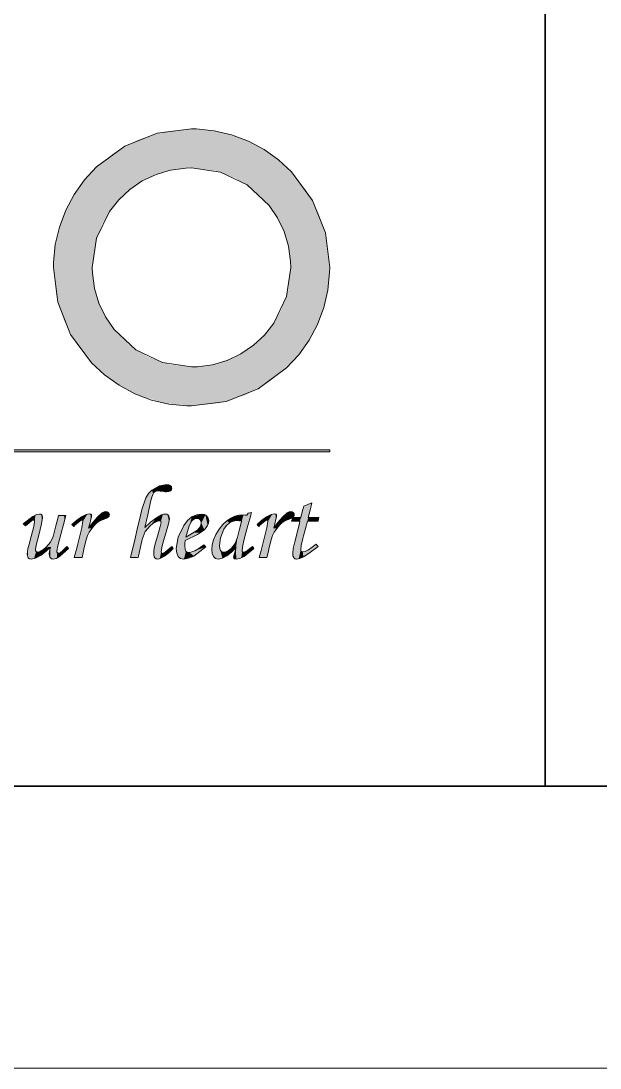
# Model space of a CAD drawing. Extents: x -278 to 67637, y -20766 to 713.
# Drawn here: x 145.71 to 155.97, y 0 to 18.57 of the extents above; entities that cross this region are included whole.
import ezdxf

# ---------------------------------------------------------------- set-up
doc = ezdxf.new("R2010")
doc.units = 0
doc.layers.get('0').update_dxf_attribs({"lineweight": 13})

msp = doc.modelspace()

# ---------------------------------------------------------------- linework, layer by layer
at = {"color": 7, "lineweight": 35}
for p, q in [((155, 43), (155, 5)), ((25, 5), (205, 5)), ((205, 5), (25, 5))]:
    msp.add_line(p, q, dxfattribs=at)
at = {"color": 7, "lineweight": 13, "ltscale": 0.4616}
for p, q in [((132.7175, 10.9647), (151.1815, 10.9647)), ((151.1815, 10.9268), (132.7175, 10.9268))]:
    msp.add_line(p, q, dxfattribs=at)
at = {"color": 7, "lineweight": 13, "ltscale": 0.000947404}
msp.add_line((151.1815, 10.9647), (151.1815, 10.9268), dxfattribs=at)
at = {"color": 7, "lineweight": 13, "ltscale": 0.000427184}
msp.add_line((150.5356, 9.7658), (150.5207, 9.7575), dxfattribs=at)
at = {"color": 5, "lineweight": 13}
msp.add_line((0, 0), (210, 0), dxfattribs=at)
at = {"color": 7, "lineweight": 13}
for points in [[(148.7334, 16.657), (148.1224, 16.5796), (147.5508, 16.3511), (147.0485, 15.9815), (146.8342, 15.7495), (146.6507, 15.4914), (146.5021, 15.2124), (146.3897, 14.9135), (146.3177, 14.6055), (146.2857, 14.2842), (146.2843, 14.1996)], [(151.1817, 14.1996), (151.1043, 14.8137), (150.8759, 15.3879), (150.5068, 15.8921), (150.2754, 16.107), (150.018, 16.2908), (149.74, 16.4396), (149.4423, 16.552), (149.1359, 16.6238), (148.8162, 16.6556), (148.7334, 16.657)], [(146.9738, 14.1996), (147.0508, 14.7169), (147.2771, 15.1895), (147.443, 15.3987), (147.638, 15.5803), (147.8595, 15.7315), (148.1032, 15.8479), (148.3594, 15.9248), (148.6302, 15.9619), (148.7332, 15.9649)], [(148.7332, 15.9649), (149.248, 15.8878), (149.7185, 15.6614), (150.108, 15.2998), (150.2588, 15.0776), (150.3751, 14.8331), (150.4519, 14.5758), (150.4891, 14.3037), (150.4921, 14.1996)], [(146.2843, 14.1996), (146.3617, 13.5856), (146.59, 13.0113), (146.9592, 12.5069), (147.1907, 12.292), (147.4481, 12.108), (147.7262, 11.9592), (148.0239, 11.8467), (148.3303, 11.7748), (148.65, 11.7429), (148.7333, 11.7415)], [(148.7334, 12.434), (148.2185, 12.5111), (147.7479, 12.7375), (147.3583, 13.099), (147.2074, 13.3212), (147.091, 13.5657), (147.0141, 13.823), (146.9769, 14.095), (146.9738, 14.1996)], [(148.7333, 11.7415), (149.344, 11.8189), (149.9153, 12.0474), (150.4174, 12.4171), (150.6317, 12.6491), (150.8152, 12.9073), (150.9638, 13.1864), (151.0763, 13.4854), (151.1482, 13.7934), (151.1802, 14.1149), (151.1817, 14.1996)], [(150.4921, 14.1996), (150.4151, 13.6822), (150.1889, 13.2094), (150.0229, 13.0002), (149.8279, 12.8185), (149.6065, 12.6673), (149.3628, 12.5509), (149.1068, 12.474), (148.8362, 12.437), (148.7334, 12.434)], [(147.851, 9.9067), (147.9214, 10.1112), (147.9715, 10.1878), (148.0315, 10.247)], [(148.0315, 10.247), (148.1626, 10.3233), (148.2966, 10.3487)], [(148.1367, 10.2339), (148.1081, 10.2308), (148.0843, 10.2215), (148.0653, 10.2059), (148.0511, 10.184)], [(148.2401, 10.2226), (148.1767, 10.2311), (148.1367, 10.2339)], [(148.2871, 10.2188), (148.265, 10.2198), (148.2401, 10.2226)], [(148.3812, 10.281), (148.3797, 10.2664), (148.3753, 10.2537), (148.368, 10.2431), (148.3577, 10.2343), (148.3283, 10.2227), (148.2871, 10.2188)], [(148.2966, 10.3487), (148.3307, 10.344), (148.3577, 10.3297)], [(148.3577, 10.3297), (148.368, 10.3197), (148.3753, 10.3082), (148.3797, 10.2953), (148.3812, 10.281)], [(148.007, 10.0403), (147.9553, 9.8136), (147.9035, 9.587)], [(148.0511, 10.184), (148.0284, 10.1233), (148.007, 10.0403)], [(147.0669, 9.7723), (147.1501, 9.8463), (147.1836, 9.8648), (147.2117, 9.871)], [(147.2117, 9.871), (147.2361, 9.8668), (147.2569, 9.8541)], [(147.2569, 9.8541), (147.265, 9.8453), (147.2709, 9.8347), (147.2756, 9.8109), (147.2745, 9.7988), (147.2711, 9.7873), (147.2577, 9.7684)], [(147.7156, 9.3163), (147.7833, 9.6115), (147.8083, 9.7208), (147.851, 9.9067)], [(149.7971, 9.8541), (149.7632, 9.7375), (149.7294, 9.6209)], [(149.737, 9.8409), (149.767, 9.8475), (149.7971, 9.8541)], [(150.3461, 9.7723), (150.4293, 9.8463), (150.4628, 9.8648), (150.4909, 9.871)], [(150.4909, 9.871), (150.5153, 9.8668), (150.5361, 9.8541)], [(150.5361, 9.8541), (150.5443, 9.8453), (150.5501, 9.8347), (150.5536, 9.8231), (150.5537, 9.7988), (150.5369, 9.7685)], [(150.6696, 9.7658), (150.6958, 9.8664), (150.7221, 9.967)], [(150.7221, 9.967), (150.7945, 9.9952), (150.867, 10.0235)], [(150.867, 10.0235), (150.8341, 9.8946), (150.8012, 9.7658)], [(145.7507, 9.6491), (145.9213, 9.7817), (145.9865, 9.8148), (146.0383, 9.8259)], [(145.9331, 9.7168), (145.9226, 9.7153), (145.8956, 9.7028), (145.8168, 9.6406), (145.792, 9.6173)], [(145.8898, 9.4254), (145.9364, 9.6017), (145.9519, 9.6905)], [(145.9519, 9.6905), (145.9507, 9.702), (145.9472, 9.7103), (145.9445, 9.7131), (145.9413, 9.7152), (145.9331, 9.7168)], [(146.0929, 9.7619), (146.076, 9.6524), (146.0252, 9.4516)], [(146.0383, 9.8259), (146.0622, 9.8219), (146.0716, 9.8169), (146.0793, 9.8099), (146.0852, 9.8009), (146.0921, 9.7769), (146.0929, 9.7619)], [(146.2773, 9.4273), (146.327, 9.6143), (146.3627, 9.7485), (146.3768, 9.8014)], [(146.3768, 9.8014), (146.4417, 9.8014), (146.5065, 9.8014)], [(146.5065, 9.8014), (146.4633, 9.6425), (146.42, 9.4836)], [(146.6137, 9.6379), (146.6943, 9.7134), (146.782, 9.7742)], [(146.7885, 9.7168), (146.778, 9.7151), (146.7506, 9.7012), (146.6695, 9.6319), (146.6438, 9.6059)], [(146.7191, 9.2993), (146.7854, 9.5781), (146.8074, 9.6962)], [(146.782, 9.7742), (146.8622, 9.8144), (146.9203, 9.8278)], [(146.8074, 9.6962), (146.8063, 9.7052), (146.8048, 9.7088), (146.8027, 9.7117), (146.8, 9.7139), (146.7968, 9.7155), (146.7885, 9.7168)], [(146.9089, 9.5721), (146.9803, 9.6729), (147.0669, 9.7723)], [(146.9483, 9.7356), (146.9286, 9.6539), (146.9089, 9.5721)], [(146.9203, 9.8278), (146.9375, 9.8259), (146.9443, 9.8236), (146.9498, 9.8203), (146.9541, 9.8161), (146.9572, 9.8109), (146.9597, 9.7978)], [(146.9597, 9.7978), (146.9569, 9.7737), (146.9483, 9.7356)], [(147.0557, 9.6717), (147.0116, 9.6306), (146.9625, 9.5711)], [(147.1702, 9.7282), (147.105, 9.7018), (147.0557, 9.6717)], [(147.2577, 9.7684), (147.227, 9.7505), (147.1702, 9.7282)], [(147.9035, 9.587), (148.0079, 9.6827), (148.1104, 9.7592)], [(148.1593, 9.7055), (148.1289, 9.7), (148.049, 9.6563), (147.9995, 9.6181)], [(148.1104, 9.7592), (148.1997, 9.8092), (148.2352, 9.8217), (148.2646, 9.8259)], [(148.1292, 9.4347), (148.1771, 9.6054), (148.1931, 9.6772)], [(148.1931, 9.6772), (148.191, 9.6896), (148.1883, 9.6945), (148.1846, 9.6985), (148.1799, 9.7015), (148.1672, 9.705), (148.1593, 9.7055)], [(148.2646, 9.8259), (148.2975, 9.8204), (148.3104, 9.8134), (148.321, 9.8038), (148.3292, 9.7914), (148.3387, 9.7582), (148.3398, 9.7375)], [(148.3398, 9.7375), (148.3238, 9.6497), (148.2759, 9.4874)], [(148.5936, 9.6218), (148.6624, 9.7111), (148.737, 9.7748), (148.8175, 9.8131), (148.904, 9.8259)], [(148.8306, 9.7489), (148.7979, 9.7436), (148.7673, 9.7279), (148.7391, 9.7018), (148.6892, 9.6181), (148.6313, 9.414)], [(148.6313, 9.414), (148.8372, 9.5405), (148.8887, 9.6027), (148.9059, 9.6641)], [(148.9059, 9.6641), (148.9005, 9.6948), (148.885, 9.7224), (148.874, 9.7335), (148.8611, 9.742), (148.8306, 9.7489)], [(148.904, 9.8259), (148.9617, 9.8167), (148.9846, 9.8052), (149.0035, 9.7892)], [(149.0375, 9.7037), (149.0326, 9.6635), (149.0179, 9.6237), (148.9594, 9.5456)], [(149.0035, 9.7892), (149.029, 9.7494), (149.0375, 9.7037)], [(149.2207, 9.5542), (149.2876, 9.6386), (149.358, 9.7055)], [(149.5377, 9.7093), (149.4669, 9.6996), (149.4049, 9.6707), (149.3517, 9.6226), (149.3074, 9.5551)], [(149.358, 9.7055), (149.4295, 9.7549), (149.4991, 9.7864)], [(149.4991, 9.7864), (149.5717, 9.8033), (149.6524, 9.809)], [(149.6223, 9.7), (149.5786, 9.7069), (149.5377, 9.7093)], [(149.547, 9.414), (149.5846, 9.557), (149.6206, 9.6936), (149.6223, 9.7)], [(149.6524, 9.809), (149.6829, 9.8081), (149.7144, 9.8052)], [(149.7144, 9.8052), (149.7257, 9.823), (149.737, 9.8409)], [(149.8929, 9.6379), (149.9735, 9.7134), (150.0612, 9.7742)], [(150.0677, 9.7168), (150.0573, 9.7151), (150.0298, 9.7012), (149.9487, 9.6319), (149.923, 9.6059)], [(149.9983, 9.2993), (150.0646, 9.5781), (150.0867, 9.6962)], [(150.0612, 9.7742), (150.1414, 9.8144), (150.1995, 9.8278)], [(150.0867, 9.6962), (150.0855, 9.7052), (150.084, 9.7088), (150.0819, 9.7117), (150.0792, 9.7139), (150.076, 9.7155), (150.0677, 9.7168)], [(150.1881, 9.5721), (150.2595, 9.6729), (150.3461, 9.7723)], [(150.2276, 9.7356), (150.2078, 9.6539), (150.1881, 9.5721)], [(150.1995, 9.8278), (150.2167, 9.8259), (150.2235, 9.8236), (150.229, 9.8203), (150.2334, 9.8161), (150.2365, 9.8109), (150.2389, 9.7978)], [(150.2389, 9.7978), (150.2361, 9.7737), (150.2276, 9.7356)], [(150.3349, 9.6717), (150.2908, 9.6306), (150.2417, 9.5711)], [(150.4494, 9.7282), (150.3842, 9.7018), (150.3349, 9.6717)], [(150.5369, 9.7685), (150.5062, 9.7504), (150.4494, 9.7282)], [(150.5059, 9.7), (150.5133, 9.7287), (150.5207, 9.7575)], [(150.6544, 9.7), (150.5802, 9.7), (150.5059, 9.7)], [(150.5356, 9.7658), (150.6026, 9.7658), (150.6696, 9.7658)], [(150.5605, 9.3351), (150.6075, 9.5175), (150.6448, 9.6627), (150.6544, 9.7)], [(150.7862, 9.7), (150.7467, 9.5467), (150.7184, 9.4372), (150.7071, 9.3933)], [(150.976, 9.7), (150.8811, 9.7), (150.7862, 9.7)], [(150.8012, 9.7658), (150.8961, 9.7658), (150.991, 9.7658)], [(150.991, 9.7658), (150.9835, 9.7329), (150.976, 9.7)], [(145.792, 9.6173), (145.7713, 9.6332), (145.7507, 9.6491)], [(146.42, 9.4836), (146.3637, 9.2614), (146.3449, 9.1655)], [(146.6438, 9.6059), (146.6287, 9.6219), (146.6137, 9.6379)], [(146.9625, 9.5711), (146.9185, 9.5057), (146.8901, 9.4471)], [(147.9995, 9.6181), (147.9115, 9.513), (147.8584, 9.3727)], [(148.2759, 9.4874), (148.2364, 9.3525), (148.212, 9.2636)], [(148.462, 9.2128), (148.4949, 9.4176), (148.5936, 9.6218)], [(148.9594, 9.5456), (148.8355, 9.4596), (148.6199, 9.3558)], [(149.1231, 9.368), (149.1639, 9.4611), (149.2207, 9.5542)], [(149.3074, 9.5551), (149.2474, 9.4056), (149.2274, 9.2655)], [(149.7294, 9.6209), (149.6935, 9.4919), (149.6608, 9.353)], [(149.923, 9.6059), (149.9079, 9.6219), (149.8929, 9.6379)], [(150.2417, 9.5711), (150.1978, 9.5057), (150.1693, 9.4471)], [(145.8333, 9.2111), (145.8531, 9.29), (145.8898, 9.4254)], [(146.0252, 9.4516), (145.9814, 9.2711), (145.9668, 9.1964)], [(146.156, 9.2364), (146.2328, 9.3278), (146.2773, 9.4273)], [(146.6531, 9.053), (146.6861, 9.1761), (146.7175, 9.2932), (146.7191, 9.2993)], [(146.8901, 9.4471), (146.8652, 9.3654), (146.8317, 9.2318)], [(147.6479, 9.053), (147.693, 9.227), (147.7156, 9.3163)], [(147.8584, 9.3727), (147.8218, 9.2128), (147.791, 9.0785), (147.7852, 9.053)], [(148.0709, 9.2176), (148.0902, 9.2977), (148.1292, 9.4347)], [(148.6199, 9.3558), (148.6143, 9.3082), (148.6125, 9.2636)], [(149.0902, 9.1974), (149.0984, 9.279), (149.1231, 9.368)], [(149.4417, 9.2185), (149.5038, 9.3022), (149.547, 9.414)], [(149.6608, 9.353), (149.6376, 9.2357), (149.6298, 9.1715)], [(149.9323, 9.053), (149.9653, 9.1761), (149.9983, 9.2993)], [(150.1693, 9.4471), (150.1444, 9.3654), (150.1109, 9.2318)], [(150.5247, 9.132), (150.5336, 9.2148), (150.5605, 9.3351)], [(150.7071, 9.3933), (150.6776, 9.2687), (150.6675, 9.1964)], [(150.805, 9.1922), (150.8721, 9.2364), (150.9422, 9.29)], [(150.9422, 9.29), (150.9591, 9.2684), (150.976, 9.2468)], [(145.8221, 9.115), (145.825, 9.1617), (145.8333, 9.2111)], [(145.89, 9.0268), (145.874, 9.0282), (145.8602, 9.0323), (145.8485, 9.0392), (145.839, 9.0488), (145.8317, 9.0612), (145.8232, 9.0943), (145.8221, 9.115)], [(145.9668, 9.1964), (145.9699, 9.1783), (145.9791, 9.163)], [(145.9791, 9.163), (145.9921, 9.1524), (145.9991, 9.1498), (146.0065, 9.1489)], [(146.0065, 9.1489), (146.0369, 9.1544), (146.1117, 9.1981), (146.156, 9.2364)], [(146.2302, 9.2392), (146.1588, 9.1656), (146.0647, 9.0953)], [(146.2114, 9.1114), (146.2161, 9.1687), (146.2302, 9.2392)], [(146.2311, 9.0492), (146.2225, 9.0616), (146.2127, 9.0927), (146.2114, 9.1114)], [(146.5535, 9.2166), (146.3933, 9.0742), (146.3311, 9.0386), (146.281, 9.0268)], [(146.3449, 9.1655), (146.3468, 9.1504), (146.3492, 9.1443), (146.3524, 9.1392), (146.3567, 9.1352), (146.3618, 9.1323), (146.3749, 9.1301)], [(146.3749, 9.1301), (146.3916, 9.1339), (146.4116, 9.1453)], [(146.4116, 9.1453), (146.4504, 9.1791), (146.5236, 9.2504)], [(146.5236, 9.2504), (146.5386, 9.2335), (146.5535, 9.2166)], [(146.8317, 9.2318), (146.8111, 9.1424), (146.7913, 9.0567), (146.7904, 9.053)], [(148.0615, 9.1246), (148.0638, 9.1686), (148.0709, 9.2176)], [(148.1348, 9.0268), (148.1176, 9.0283), (148.1027, 9.0329), (148.0901, 9.0405), (148.0798, 9.0512), (148.0718, 9.065), (148.0626, 9.1017), (148.0615, 9.1246)], [(148.212, 9.2636), (148.195, 9.1637), (148.1963, 9.1485), (148.2001, 9.1373), (148.2159, 9.1282)], [(148.2159, 9.1282), (148.2293, 9.1315), (148.2708, 9.1569), (148.2985, 9.1791)], [(148.4056, 9.2128), (148.3316, 9.1391), (148.2561, 9.0795)], [(148.2985, 9.1791), (148.3398, 9.2139), (148.3812, 9.2487)], [(148.3812, 9.2487), (148.3934, 9.2307), (148.4056, 9.2128)], [(148.5974, 9.0268), (148.5656, 9.0297), (148.5381, 9.0384), (148.5148, 9.0529), (148.4958, 9.0733), (148.4704, 9.1314), (148.462, 9.2128)], [(148.9828, 9.2411), (148.7737, 9.0803), (148.6814, 9.0402), (148.5974, 9.0268)], [(148.6125, 9.2636), (148.6178, 9.2018), (148.6246, 9.1809), (148.634, 9.1668)], [(148.634, 9.1668), (148.646, 9.1574), (148.6601, 9.1506), (148.6954, 9.1453), (148.74, 9.1526), (148.792, 9.1742)], [(148.792, 9.1742), (148.86, 9.2155), (148.9527, 9.2807)], [(148.9527, 9.2807), (148.9678, 9.2609), (148.9828, 9.2411)], [(149.1212, 9.0719), (149.0979, 9.126), (149.0902, 9.1974)], [(149.2274, 9.2655), (149.2323, 9.2145), (149.2467, 9.178), (149.2575, 9.1653), (149.2708, 9.1562), (149.3044, 9.1489)], [(149.3044, 9.1489), (149.3377, 9.1533), (149.4063, 9.1881), (149.4417, 9.2185)], [(149.5208, 9.2318), (149.4394, 9.1461), (149.3572, 9.0812)], [(149.4776, 9.0662), (149.4794, 9.085), (149.485, 9.1076)], [(149.485, 9.1076), (149.5029, 9.1697), (149.5208, 9.2318)], [(149.8384, 9.2149), (149.665, 9.0738), (149.5906, 9.0385), (149.5244, 9.0268)], [(149.6298, 9.1715), (149.6312, 9.1609), (149.6327, 9.1566), (149.6349, 9.1531), (149.6377, 9.1504), (149.6413, 9.1484), (149.6457, 9.1473), (149.657, 9.1476), (149.6898, 9.1595), (149.722, 9.1791)], [(149.722, 9.1791), (149.7675, 9.2129), (149.8104, 9.2504)], [(149.8104, 9.2504), (149.8244, 9.2326), (149.8384, 9.2149)], [(150.1109, 9.2318), (150.0903, 9.1424), (150.0696, 9.053)], [(150.5981, 9.0268), (150.5809, 9.0284), (150.566, 9.0334), (150.5534, 9.0416), (150.543, 9.0531), (150.5293, 9.086), (150.5247, 9.132)], [(150.6675, 9.1964), (150.6699, 9.1769), (150.673, 9.1694), (150.6772, 9.1633), (150.6826, 9.1587), (150.689, 9.1554), (150.7048, 9.1528), (150.7471, 9.1626), (150.805, 9.1922)], [(150.976, 9.2468), (150.8157, 9.1287), (150.7147, 9.0643)], [(146.0647, 9.0953), (145.9682, 9.0439), (145.89, 9.0268)], [(146.281, 9.0268), (146.2666, 9.0282), (146.2535, 9.0324), (146.2417, 9.0394), (146.2311, 9.0492)], [(146.7904, 9.053), (146.7218, 9.053), (146.6531, 9.053)], [(147.7852, 9.053), (147.7165, 9.053), (147.6479, 9.053)], [(148.2561, 9.0795), (148.1877, 9.04), (148.1594, 9.0301), (148.1348, 9.0268)], [(149.2104, 9.0268), (149.183, 9.0296), (149.159, 9.038), (149.1384, 9.0521), (149.1212, 9.0719)], [(149.3572, 9.0812), (149.2791, 9.0404), (149.2104, 9.0268)], [(149.5244, 9.0268), (149.5039, 9.0292), (149.4958, 9.0323), (149.4892, 9.0366), (149.4841, 9.0422), (149.4805, 9.049), (149.4776, 9.0662)], [(150.0696, 9.053), (150.001, 9.053), (149.9323, 9.053)], [(150.7147, 9.0643), (150.6498, 9.0361), (150.5981, 9.0268)]]:
    msp.add_lwpolyline(points, dxfattribs=at)
at = {"color": 7, "lineweight": 5}
for points in [[(147.7809, 16.4636), (147.9602, 15.7852), (148.2404, 16.607), (148.3303, 15.9182)], [(148.2404, 16.607), (148.3303, 15.9182), (148.7334, 16.657)], [(148.3303, 15.9182), (148.7332, 15.9649), (148.7334, 16.657), (149.1361, 15.9182)], [(148.7334, 16.657), (149.1361, 15.9182), (149.2262, 16.607), (149.5062, 15.7852)], [(149.2262, 16.607), (149.5062, 15.7852), (149.6855, 16.4636), (149.8328, 15.5766)], [(147.365, 16.2367), (147.6334, 15.5766), (147.7809, 16.4636), (147.9602, 15.7852)], [(149.6855, 16.4636), (149.8328, 15.5766), (150.1013, 16.2367), (150.1053, 15.3031)], [(147.1529, 14.9753), (147.365, 16.2367), (147.0203, 14.6039), (147.0024, 15.9364)], [(147.1529, 14.9753), (147.3608, 15.3031), (147.365, 16.2367), (147.6334, 15.5766)], [(150.1013, 16.2367), (150.1053, 15.3031), (150.4638, 15.9364), (150.3131, 14.9753)], [(146.4771, 15.1552), (146.7031, 12.8264), (146.7031, 15.5726), (147.0024, 15.9364)], [(147.0203, 14.6039), (147.0024, 15.9364), (146.9738, 14.1996), (146.7031, 12.8264)], [(150.3131, 14.9753), (150.4456, 14.6039), (150.4638, 15.9364), (150.4921, 14.1996)], [(150.4638, 15.9364), (150.4921, 14.1996), (150.763, 15.5726), (150.763, 12.8264)], [(150.763, 15.5726), (150.763, 12.8264), (150.989, 15.1552), (150.989, 13.2439)], [(146.3341, 14.6942), (146.477, 13.2439), (146.4771, 15.1552), (146.7031, 12.8264)], [(150.989, 15.1552), (150.989, 13.2439), (151.1318, 13.705)], [(151.1319, 14.6942), (150.989, 15.1552), (151.1817, 14.1996), (151.1318, 13.705)], [(146.2843, 14.1996), (146.3341, 13.705), (146.3341, 14.6942), (146.477, 13.2439)], [(146.9738, 14.1996), (146.7031, 12.8264), (147.0024, 12.4625)], [(146.9738, 14.1996), (147.0024, 12.4625), (147.0204, 13.7952), (147.365, 12.162)], [(150.4638, 12.4625), (150.763, 12.8264), (150.4456, 13.7952), (150.4921, 14.1996)], [(147.0204, 13.7952), (147.365, 12.162), (147.1529, 13.4238), (147.3608, 13.0959)], [(150.4638, 12.4625), (150.4456, 13.7952), (150.1053, 13.0959), (150.3131, 13.4238)], [(147.3608, 13.0959), (147.365, 12.162), (147.6334, 12.8224), (147.781, 11.9351)], [(149.8327, 12.8224), (150.1014, 12.162), (150.1053, 13.0959)], [(150.4638, 12.4625), (150.1053, 13.0959), (150.1014, 12.162)], [(147.6334, 12.8224), (147.781, 11.9351), (147.9601, 12.6137), (148.2404, 11.7916)], [(149.5061, 12.6137), (149.6855, 11.9351), (149.8327, 12.8224), (150.1014, 12.162)], [(147.9601, 12.6137), (148.2404, 11.7916), (148.3303, 12.4807), (148.7333, 11.7415)], [(148.3303, 12.4807), (148.7333, 11.7415), (148.7334, 12.434), (149.2262, 11.7916)], [(148.7334, 12.434), (149.2262, 11.7916), (149.1361, 12.4807)], [(149.1361, 12.4807), (149.2262, 11.7916), (149.5061, 12.6137), (149.6855, 11.9351)], [(151.1815, 10.9268), (132.7175, 10.9268), (151.1815, 10.9647), (132.7175, 10.9647)], [(147.9214, 10.1112), (147.9802, 9.9228), (148.0315, 10.247), (147.9962, 9.9931)], [(147.9962, 9.9931), (148.007, 10.0403), (148.0315, 10.247), (148.0511, 10.184)], [(148.0315, 10.247), (148.0511, 10.184), (148.1626, 10.3233), (148.0843, 10.2215)], [(148.0843, 10.2215), (148.1367, 10.2339), (148.1626, 10.3233), (148.2401, 10.2226)], [(148.1626, 10.3233), (148.2401, 10.2226), (148.2966, 10.3487), (148.2871, 10.2188)], [(148.2966, 10.3487), (148.2871, 10.2188), (148.3521, 10.2311)], [(148.3521, 10.2311), (148.3405, 10.3403), (148.2966, 10.3487)], [(148.3707, 10.2464), (148.3577, 10.3297), (148.3521, 10.2311), (148.3405, 10.3403)], [(148.3812, 10.281), (148.3753, 10.3082), (148.3707, 10.2464), (148.3577, 10.3297)], [(147.851, 9.9067), (147.8584, 9.3727), (147.9214, 10.1112)], [(147.9214, 10.1112), (147.8584, 9.3727), (147.9035, 9.587), (147.9115, 9.513)], [(147.9035, 9.587), (147.9085, 9.609), (147.9214, 10.1112), (147.9802, 9.9228)], [(147.173, 9.86), (147.0669, 9.7723), (147.2401, 9.757), (147.1702, 9.7282)], [(147.173, 9.86), (147.2401, 9.757), (147.2117, 9.871)], [(147.2117, 9.871), (147.2401, 9.757), (147.2569, 9.8541), (147.2577, 9.7684)], [(147.2569, 9.8541), (147.2577, 9.7684), (147.2709, 9.8347), (147.2711, 9.7873)], [(147.851, 9.9067), (147.7156, 9.3163), (147.8584, 9.3727), (147.7852, 9.053)], [(149.7144, 9.8052), (149.7294, 9.6209), (149.737, 9.8409), (149.7971, 9.8541)], [(150.4522, 9.86), (150.3461, 9.7723), (150.5193, 9.7569), (150.4494, 9.7282)], [(150.4522, 9.86), (150.5193, 9.7569), (150.4909, 9.871)], [(150.4909, 9.871), (150.5193, 9.7569), (150.5361, 9.8541), (150.5369, 9.7685)], [(150.5361, 9.8541), (150.5369, 9.7685), (150.5501, 9.8347), (150.5504, 9.7873)], [(150.7071, 9.3933), (150.7203, 9.96), (150.6721, 9.2386), (150.6696, 9.7658)], [(150.7071, 9.3933), (150.7098, 9.4039), (150.7203, 9.96), (150.7862, 9.7)], [(150.7203, 9.96), (150.7862, 9.7), (150.7221, 9.967), (150.8012, 9.7658)], [(150.7221, 9.967), (150.8012, 9.7658), (150.867, 10.0235), (150.8499, 9.9566)], [(150.867, 10.0235), (150.8499, 9.9566), (150.861, 10.0002)], [(145.9663, 9.8062), (145.7507, 9.6491), (145.9006, 9.7058), (145.792, 9.6173)], [(145.9663, 9.8062), (145.9006, 9.7058), (145.9331, 9.7168), (145.9239, 9.7156)], [(145.9663, 9.8062), (145.9331, 9.7168), (145.9482, 9.7087), (145.9435, 9.7139)], [(145.9668, 9.1964), (145.9519, 9.6905), (145.945, 9.641)], [(145.9663, 9.8062), (145.9482, 9.7087), (145.9519, 9.6905), (145.9502, 9.7038)], [(145.9676, 9.2037), (145.9663, 9.8062), (145.9668, 9.1964), (145.9519, 9.6905)], [(146.0252, 9.4516), (146.0383, 9.8259), (145.9676, 9.2037), (145.9663, 9.8062)], [(146.0854, 9.699), (146.0686, 9.8188), (146.0252, 9.4516), (146.0383, 9.8259)], [(146.0854, 9.699), (146.0929, 9.7619), (146.0686, 9.8188), (146.0869, 9.7975)], [(146.281, 9.0268), (146.3734, 9.7885), (146.2328, 9.3278), (146.2773, 9.4273)], [(146.281, 9.0268), (146.3505, 9.0479), (146.3734, 9.7885), (146.3449, 9.1655)], [(146.3449, 9.1655), (146.3533, 9.2156), (146.3734, 9.7885), (146.42, 9.4836)], [(146.3734, 9.7885), (146.42, 9.4836), (146.3768, 9.8014), (146.4729, 9.8014)], [(146.42, 9.4836), (146.4243, 9.4991), (146.4729, 9.8014), (146.4841, 9.719)], [(146.4729, 9.8014), (146.4841, 9.719), (146.5065, 9.8014), (146.4975, 9.7683)], [(146.782, 9.7742), (146.6137, 9.6379), (146.7558, 9.7045), (146.6438, 9.6059)], [(146.8064, 9.6838), (146.7191, 9.2993), (146.7904, 9.053), (146.7478, 9.053)], [(146.782, 9.7742), (146.7558, 9.7045), (146.7885, 9.7168), (146.7793, 9.7155)], [(146.884, 9.8218), (146.782, 9.7742), (146.799, 9.7145), (146.7885, 9.7168)], [(146.8064, 9.6838), (146.7904, 9.053), (146.8074, 9.6962), (146.8317, 9.2318)], [(146.884, 9.8218), (146.799, 9.7145), (146.8074, 9.6962), (146.8053, 9.7077)], [(146.884, 9.8218), (146.8074, 9.6962), (146.8901, 9.4471), (146.8317, 9.2318)], [(146.884, 9.8218), (146.8901, 9.4471), (146.9203, 9.8278)], [(146.9203, 9.8278), (146.8901, 9.4471), (146.9089, 9.5721), (146.9625, 9.5711)], [(146.9483, 9.7356), (146.9401, 9.8251), (146.9089, 9.5721), (146.9203, 9.8278)], [(146.9089, 9.5721), (146.9625, 9.5711), (147.0669, 9.7723), (147.0557, 9.6717)], [(146.9483, 9.7356), (146.9597, 9.7978), (146.9401, 9.8251), (146.9553, 9.8145)], [(147.0669, 9.7723), (147.0557, 9.6717), (147.1702, 9.7282)], [(147.2709, 9.8347), (147.2711, 9.7873), (147.2756, 9.8109)], [(147.9035, 9.587), (147.9115, 9.513), (148.1104, 9.7592), (147.9995, 9.6181)], [(148.1104, 9.7592), (147.9995, 9.6181), (148.1173, 9.6958)], [(148.224, 9.8185), (148.1104, 9.7592), (148.1593, 9.7055), (148.1173, 9.6958)], [(148.1923, 9.6698), (148.1292, 9.4347), (148.1684, 9.0326), (148.1348, 9.0268)], [(148.224, 9.8185), (148.1593, 9.7055), (148.1893, 9.693), (148.1781, 9.7024)], [(148.1923, 9.6698), (148.1684, 9.0326), (148.1931, 9.6772), (148.195, 9.1637)], [(148.224, 9.8185), (148.1893, 9.693), (148.195, 9.1637), (148.1931, 9.6772)], [(148.224, 9.8185), (148.195, 9.1637), (148.2759, 9.4874), (148.212, 9.2636)], [(148.2759, 9.4874), (148.2646, 9.8259), (148.224, 9.8185)], [(148.3327, 9.6872), (148.3063, 9.8161), (148.2759, 9.4874), (148.2646, 9.8259)], [(148.3398, 9.7375), (148.3315, 9.7866), (148.3327, 9.6872), (148.3063, 9.8161)], [(148.5936, 9.6218), (148.6313, 9.414), (148.737, 9.7748), (148.7022, 9.6455)], [(148.737, 9.7748), (148.7022, 9.6455), (148.7482, 9.7117)], [(148.904, 9.8259), (148.737, 9.7748), (148.7874, 9.7396), (148.7482, 9.7117)], [(148.904, 9.8259), (148.7874, 9.7396), (148.8611, 9.742), (148.8306, 9.7489)], [(148.904, 9.8259), (148.8611, 9.742), (148.9005, 9.6948), (148.885, 9.7224)], [(148.9594, 9.5456), (148.9059, 9.6641), (148.887, 9.4903), (148.8753, 9.582)], [(148.904, 9.8259), (148.9005, 9.6948), (148.9774, 9.8096), (148.9059, 9.6641)], [(149.0179, 9.6237), (148.9774, 9.8096), (148.9594, 9.5456), (148.9059, 9.6641)], [(149.0375, 9.7037), (149.0035, 9.7892), (149.0179, 9.6237), (148.9774, 9.8096)], [(149.2207, 9.5542), (149.2474, 9.4056), (149.358, 9.7055)], [(149.2474, 9.4056), (149.3074, 9.5551), (149.358, 9.7055), (149.4049, 9.6707)], [(149.358, 9.7055), (149.4049, 9.6707), (149.4991, 9.7864), (149.5377, 9.7093)], [(149.4991, 9.7864), (149.5377, 9.7093), (149.6524, 9.809), (149.6223, 9.7)], [(149.6298, 9.1715), (149.6167, 9.6787), (149.6145, 9.0477), (149.5846, 9.557)], [(149.6524, 9.809), (149.6223, 9.7), (149.6298, 9.1715), (149.6167, 9.6787)], [(149.6298, 9.1715), (149.6333, 9.2084), (149.6524, 9.809), (149.6608, 9.353)], [(149.6524, 9.809), (149.6608, 9.353), (149.7144, 9.8052), (149.7294, 9.6209)], [(150.0612, 9.7742), (149.8929, 9.6379), (150.035, 9.7045), (149.923, 9.6059)], [(150.0856, 9.6838), (149.9983, 9.2993), (150.0696, 9.053), (150.034, 9.053)], [(150.0612, 9.7742), (150.035, 9.7045), (150.0677, 9.7168), (150.0585, 9.7155)], [(150.1632, 9.8218), (150.0612, 9.7742), (150.0782, 9.7145), (150.0677, 9.7168)], [(150.0856, 9.6838), (150.0696, 9.053), (150.0903, 9.1424), (150.0727, 9.0663)], [(150.1632, 9.8218), (150.0782, 9.7145), (150.0867, 9.6962), (150.0845, 9.7077)], [(150.0856, 9.6838), (150.0903, 9.1424), (150.0867, 9.6962)], [(150.1632, 9.8218), (150.0867, 9.6962), (150.1031, 9.198), (150.0903, 9.1424)], [(150.1632, 9.8218), (150.1031, 9.198), (150.1693, 9.4471), (150.1109, 9.2318)], [(150.1632, 9.8218), (150.1693, 9.4471), (150.1995, 9.8278)], [(150.1995, 9.8278), (150.1693, 9.4471), (150.1881, 9.5721), (150.2417, 9.5711)], [(150.2276, 9.7356), (150.2193, 9.8251), (150.1881, 9.5721), (150.1995, 9.8278)], [(150.1881, 9.5721), (150.2417, 9.5711), (150.3461, 9.7723), (150.3349, 9.6717)], [(150.2276, 9.7356), (150.2389, 9.7978), (150.2193, 9.8251), (150.2345, 9.8145)], [(150.3461, 9.7723), (150.3349, 9.6717), (150.4494, 9.7282)], [(150.6544, 9.7), (150.5207, 9.7575), (150.5059, 9.7)], [(150.6544, 9.7), (150.6696, 9.7658), (150.5207, 9.7575), (150.5356, 9.7658)], [(150.5501, 9.8347), (150.5504, 9.7873), (150.5549, 9.8109)], [(150.6498, 9.6822), (150.5849, 9.4297), (150.6311, 9.0309), (150.5981, 9.0268)], [(150.6498, 9.6822), (150.6311, 9.0309), (150.6675, 9.1964)], [(150.6675, 9.1964), (150.6544, 9.7), (150.6498, 9.6822)], [(150.6721, 9.2386), (150.6696, 9.7658), (150.6675, 9.1964), (150.6544, 9.7)], [(150.8012, 9.7658), (150.7862, 9.7), (150.991, 9.7658), (150.976, 9.7)], [(145.8898, 9.4254), (145.89, 9.0268), (145.945, 9.641), (145.9401, 9.0344)], [(145.945, 9.641), (145.9401, 9.0344), (145.9668, 9.1964), (145.9791, 9.163)], [(148.4949, 9.4176), (148.4958, 9.0733), (148.5936, 9.6218), (148.5381, 9.0384)], [(148.5974, 9.0268), (148.6125, 9.2636), (148.5381, 9.0384), (148.5936, 9.6218)], [(148.6125, 9.2636), (148.6199, 9.3558), (148.5936, 9.6218), (148.6313, 9.414)], [(148.6313, 9.414), (148.6199, 9.3558), (148.7838, 9.4986), (148.887, 9.4903)], [(148.887, 9.4903), (148.8753, 9.582), (148.7838, 9.4986)], [(149.1231, 9.368), (149.159, 9.038), (149.2207, 9.5542), (149.2104, 9.0268)], [(149.2104, 9.0268), (149.2274, 9.2655), (149.2207, 9.5542), (149.2474, 9.4056)], [(149.6145, 9.0477), (149.5846, 9.557), (149.5612, 9.468)], [(145.8333, 9.2111), (145.8355, 9.054), (145.8898, 9.4254)], [(145.8355, 9.054), (145.8522, 9.0366), (145.8898, 9.4254), (145.89, 9.0268)], [(146.2302, 9.2392), (146.2311, 9.0492), (146.156, 9.2364), (146.2328, 9.3278)], [(146.281, 9.0268), (146.2328, 9.3278), (146.2311, 9.0492)], [(146.7191, 9.2993), (146.6531, 9.053), (146.7478, 9.053), (146.6887, 9.053)], [(147.7852, 9.053), (147.7156, 9.3163), (147.6479, 9.053)], [(148.0709, 9.2176), (148.076, 9.057), (148.1292, 9.4347), (148.0941, 9.0376)], [(148.1292, 9.4347), (148.0941, 9.0376), (148.1348, 9.0268)], [(148.462, 9.2128), (148.477, 9.1095), (148.4949, 9.4176), (148.4958, 9.0733)], [(149.1039, 9.1059), (149.1231, 9.368), (149.0902, 9.1974)], [(149.1039, 9.1059), (149.1212, 9.0719), (149.1231, 9.368), (149.159, 9.038)], [(149.547, 9.414), (149.5038, 9.3022), (149.5208, 9.2318), (149.4417, 9.2185)], [(149.5208, 9.2318), (149.5244, 9.0268), (149.547, 9.414), (149.6145, 9.0477)], [(149.547, 9.414), (149.6145, 9.0477), (149.5526, 9.4352), (149.5612, 9.468)], [(150.034, 9.053), (149.9983, 9.2993), (149.9323, 9.053)], [(150.5392, 9.0593), (150.5605, 9.3351), (150.5247, 9.132)], [(150.5392, 9.0593), (150.5573, 9.0385), (150.5605, 9.3351), (150.5981, 9.0268)], [(150.5605, 9.3351), (150.5981, 9.0268), (150.5703, 9.3731), (150.5849, 9.4297)], [(150.9422, 9.29), (150.805, 9.1922), (150.976, 9.2468), (150.7314, 9.1571)], [(145.8333, 9.2111), (145.8221, 9.115), (145.8355, 9.054), (145.8281, 9.0704)], [(146.0647, 9.0953), (145.9791, 9.163), (145.9401, 9.0344)], [(146.0647, 9.0953), (146.0065, 9.1489), (145.9791, 9.163), (145.9967, 9.1505)], [(146.0647, 9.0953), (146.156, 9.2364), (146.0065, 9.1489), (146.0481, 9.1586)], [(146.2302, 9.2392), (146.156, 9.2364), (146.0647, 9.0953)], [(146.2302, 9.2392), (146.2114, 9.1114), (146.2311, 9.0492), (146.2202, 9.0662)], [(146.3505, 9.0479), (146.3583, 9.1341), (146.3449, 9.1655), (146.3476, 9.148)], [(146.5535, 9.2166), (146.4116, 9.1453), (146.3505, 9.0479), (146.3857, 9.1318)], [(146.3505, 9.0479), (146.3857, 9.1318), (146.3583, 9.1341), (146.3749, 9.1301)], [(146.5535, 9.2166), (146.5236, 9.2504), (146.4116, 9.1453), (146.4337, 9.1637)], [(148.0615, 9.1246), (148.0679, 9.0752), (148.0709, 9.2176), (148.076, 9.057)], [(148.1684, 9.0326), (148.199, 9.1394), (148.195, 9.1637)], [(148.2561, 9.0795), (148.2041, 9.1322), (148.1684, 9.0326), (148.199, 9.1394)], [(148.2348, 9.1339), (148.2159, 9.1282), (148.2561, 9.0795), (148.2041, 9.1322)], [(148.2985, 9.1791), (148.2348, 9.1339), (148.4056, 9.2128), (148.2561, 9.0795)], [(148.2985, 9.1791), (148.4056, 9.2128), (148.3812, 9.2487)], [(148.5974, 9.0268), (148.634, 9.1668), (148.6125, 9.2636), (148.622, 9.1871)], [(148.5974, 9.0268), (148.7737, 9.0803), (148.634, 9.1668), (148.6601, 9.1506)], [(148.6601, 9.1506), (148.7737, 9.0803), (148.6954, 9.1453)], [(148.792, 9.1742), (148.6954, 9.1453), (148.9828, 9.2411), (148.7737, 9.0803)], [(148.792, 9.1742), (148.9828, 9.2411), (148.9527, 9.2807)], [(149.2791, 9.0404), (149.2427, 9.1849), (149.2104, 9.0268), (149.2274, 9.2655)], [(149.3044, 9.1489), (149.2617, 9.1618), (149.2791, 9.0404), (149.2427, 9.1849)], [(149.3044, 9.1489), (149.2791, 9.0404), (149.3572, 9.0812)], [(149.3572, 9.0812), (149.349, 9.1567), (149.3044, 9.1489)], [(149.5208, 9.2318), (149.4417, 9.2185), (149.3572, 9.0812), (149.349, 9.1567)], [(149.4776, 9.0662), (149.4828, 9.0443), (149.485, 9.1076), (149.4983, 9.0312)], [(149.485, 9.1076), (149.4983, 9.0312), (149.5208, 9.2318), (149.5244, 9.0268)], [(149.6298, 9.1715), (149.6145, 9.0477), (149.6317, 9.1592)], [(149.6145, 9.0477), (149.6339, 9.1546), (149.6317, 9.1592)], [(149.7192, 9.1104), (149.6388, 9.1496), (149.6145, 9.0477), (149.6339, 9.1546)], [(149.6692, 9.1507), (149.6509, 9.147), (149.7192, 9.1104), (149.6388, 9.1496)], [(149.722, 9.1791), (149.6692, 9.1507), (149.8384, 9.2149), (149.7192, 9.1104)], [(149.722, 9.1791), (149.8384, 9.2149), (149.8104, 9.2504)], [(150.6718, 9.1717), (150.6675, 9.1964), (150.7147, 9.0643), (150.6311, 9.0309)], [(150.6718, 9.1717), (150.7147, 9.0643), (150.6846, 9.1574)], [(150.7147, 9.0643), (150.7048, 9.1528), (150.6846, 9.1574)], [(150.976, 9.2468), (150.7314, 9.1571), (150.7147, 9.0643), (150.7048, 9.1528)]]:
    msp.add_solid(points, dxfattribs=at)

doc.saveas('drawing.dxf')
